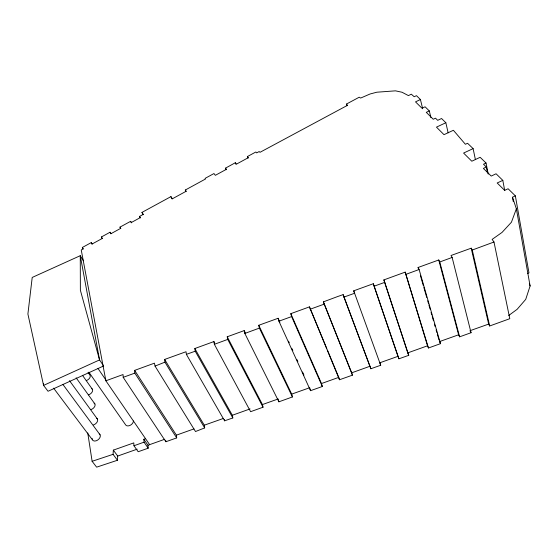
<?xml version="1.0" encoding="UTF-8"?>
<svg xmlns="http://www.w3.org/2000/svg" width="558" height="558" viewBox="0 0 558 558"><rect width="100%" height="100%" fill="white"/><g stroke="black" fill="none" stroke-linecap="round" stroke-linejoin="round"><path stroke-width="0.84" d="M87.752 432.889L92.112 461.299L96.632 467.158L117.452 460.252L117.703 456.053L113.344 450.125L133.787 442.885L133.948 445.751L138.175 451.736L148.198 448.186L147.989 445.284L143.845 439.265L145.505 438.672M117.452 460.252L113.072 454.331L113.344 450.125M527.631 273.497L528.97 272.869L515.362 195.886L512.474 197.232L516.366 208.79L530.1 285.982L525.727 299.367L517.14 309.306L508.708 315.493M516.366 208.79L511.442 222.203L502.054 232.4L492.128 239.41L493.99 242.012L509.789 318.695L489.68 325.984L488.662 324.093L471.203 248.191L451.024 255.494L452.14 257.447L471.057 332.721L459.604 336.83L458.613 334.793L438.748 259.986L418.082 267.484L418.563 269.151M226.171 169.737L225.474 168.153L235.309 162.748L236.529 164.094L248.373 157.642L247.403 156.561L255.864 151.978L256.68 152.906L259.177 151.518L259.972 152.334L347.627 105.26L346.372 104.095L359.247 97.204L360.635 98.069L370.066 93.995L376.817 92.209L395.483 90.842L402.018 92.244L408.421 95.599L411.323 94.183L414.189 96.736L416.477 95.669L420.432 99.54L422.692 108.789M186.058 191.582L185.298 190.027L205.518 178.985L205.079 178.379L213.958 173.552L215.353 175.317L226.402 169.318L225.474 168.153M164.812 439.237L149.628 444.649L105.874 380.793L81.245 249.97L83.058 248.973L82.333 247.473L91.261 242.604L91.965 244.076L102.184 238.496L101.416 236.969L110.052 232.24L110.923 233.739M143.211 214.704L141.976 212.403L170.922 196.632L172.373 198.787L186.226 191.22L185.298 190.027M110.052 232.24L110.847 233.753L120.668 228.355L119.977 227.12L130.6 221.338L131.318 222.53L140.274 217.613L139.535 216.406L143.218 214.418L141.976 212.403M487.497 172.91L486.318 166.982L483.381 168.397L491.235 176.077L496.062 173.768L502.814 180.36L504.725 190.634M488.243 174.124L486.039 163.013L483.479 164.219L486.318 166.982M420.432 99.54L415.501 101.863L421.981 108.238L425.091 106.794L429.311 110.937L430.915 117.661M448.144 132.853L445.849 122.739L436.461 127.14L444.001 134.673L453.389 130.279L465.393 144.292L467.548 143.26L473.114 148.609L475.395 159.595M473.114 148.609L463.586 153.066L471.803 161.22L480.152 157.307L486.039 163.013M502.814 180.36L497.178 182.975L504.634 190.355L508.108 188.744L515.362 195.886M429.311 110.937L426.263 112.332L433.238 119.252L435.526 118.17L437.695 120.34L441.552 118.505L445.849 122.739M164.659 359.443L204.291 425.189L204.681 427.902L195.502 431.536L155.047 366.097L164.945 362.142L164.659 359.443L186.016 351.728L186.379 354.365L224.602 420.823L232.819 417.942L232.337 415.257L194.833 348.527L213.902 341.573L214.725 343.1M213.902 341.573L214.37 344.314L250.605 411.685L263.02 407.221L227.734 339.41L227.232 336.774L244.181 330.615L245.339 332.945M244.181 330.615L244.829 333.44L278.895 401.809L292.42 396.961L259.4 328.111L258.752 325.286L278.114 318.276L278.916 321.192L310.541 390.684L322.322 386.499L291.618 316.581L290.823 313.659L309.46 306.872L339.487 379.754L352.44 375.164L323.389 301.871L337.604 296.556L343.142 294.638L370.861 368.74L380.702 365.267L379.817 362.784L397.973 356.339L398.914 358.801L408.749 355.327L383.876 279.907L405.192 272.123L428.474 347.99L440.485 343.672L419.114 269.507L418.082 267.484M471.203 248.191L472.263 250.033L493.99 242.012M232.337 415.257L250.061 408.923M263.02 407.221L262.434 404.564L278.177 398.956M214.37 344.314L227.734 339.41M406.147 274.264L419.114 269.507M352.44 375.164L351.686 372.828L370.01 366.243M105.874 380.793L123.053 374.544L123.192 377.334L165.872 441.741L176.698 437.897L134.834 373.114L134.652 370.386L154.44 363.167L155.047 366.097M438.748 259.986L439.767 261.974L452.14 257.447M244.829 333.44L259.4 328.111M278.916 321.192L291.618 316.581M370.861 368.74L343.972 297.086L354.588 293.264L353.723 290.823L373.302 283.722L398.914 358.801M310.143 309.23L324.107 304.173M374.237 286.149L384.853 282.32M123.192 377.334L134.834 373.114M186.379 354.365L195.223 351.198L194.833 348.527M176.698 437.897L176.398 435.163L193.996 428.879M290.823 313.659L321.478 383.541L338.762 377.361L339.487 379.754M383.876 279.907L407.772 352.872L427.526 345.8L428.474 347.99M133.948 445.751L144.048 442.166L143.845 439.265M147.989 445.284L149.642 444.698M204.291 425.189L223.36 418.458M458.613 334.793L439.474 341.594L440.485 343.672M488.662 324.093L469.975 330.713L471.057 332.721M258.752 325.286L291.708 394.108L309.683 387.733L310.541 390.684M117.703 456.053L137.184 449.162M92.112 461.299L113.072 454.331M53.61 388.159L92.433 439.809M62.901 384.441L100.091 434.856M69.492 380.661L97.434 419.1M76.146 377.822L94.881 403.95M82.458 375.29L92.426 389.365M88.868 372.179L125.522 424.701A4.534 3.076 -36.5 0 0 130.042 425.384A4.534 3.076 -36.5 0 0 133.404 420.997M88.066 372.479L90.054 375.318A4.213 2.637 -35.3 0 1 86.274 380.598M144.048 442.166L148.198 448.186M97.992 368.468L106.285 380.584M134.652 370.386L176.398 435.163M83.442 260.767L80.268 255.69L32.211 277.445L27.9 314.014L43.566 385.39L48.044 391.27L103.648 365.964L99.554 359.917L80.373 290.223L80.268 255.69L99.554 359.917L43.566 385.39L43.385 383.66M82.333 247.473L83.254 248.952M164.945 362.142L204.681 427.902M91.261 242.604L92.161 244.09M101.416 236.969L102.302 238.461M119.977 227.12L120.835 228.62M195.223 351.198L232.819 417.942M130.6 221.338L131.437 222.851M139.535 216.406L140.365 217.927M227.232 336.774L262.434 404.564M170.922 196.632L172.094 198.962M278.114 318.276L279.907 322.217M288.521 341.161L289.232 342.745M291.743 348.269L292.824 350.633M296.765 359.317L297.846 361.689M302.506 371.949L303.943 375.102M235.309 162.748L235.992 164.338M247.403 156.561L248.066 158.158M309.46 306.872L326.779 348.527M327.441 350.131L338.762 377.361M323.389 301.871L351.686 372.828M407.772 352.872L408.749 355.327M353.723 290.823L380.702 365.267M373.302 283.722L397.973 356.339M343.142 294.638L343.972 297.086M529.34 283.61L530.1 285.982M346.372 104.095L346.888 105.741M405.192 272.123L427.526 345.8M420.488 275.812L423.369 285.801M423.85 287.468L426.737 297.463M427.7 300.79L428.418 303.287M428.9 304.954L430.099 309.118M431.062 312.452L431.78 314.949M432.262 316.616L433.461 320.773M434.424 324.107L435.142 326.604M436.105 329.938L436.83 332.435M437.312 334.103L438.993 339.927M321.478 383.541L322.322 386.499M439.767 261.974L459.604 336.83M278.358 399.668L278.895 401.809M291.708 394.108L292.42 396.961M472.263 250.033L489.68 325.984M512.474 197.232L513.241 201.508M224.372 419.497L224.602 420.823M165.74 440.346L165.872 441.741M91.665 388.612A4.297 2.727 -35.9 0 1 92.258 391.772A4.297 2.727 -35.9 0 1 88.582 394.813M94.1 403.162A4.387 2.832 -36.6 0 1 94.721 406.447A4.387 2.832 -36.6 0 1 90.975 409.565M96.639 418.277A4.485 2.936 -37.4 0 1 97.28 421.688A4.485 2.936 -37.4 0 1 93.465 424.903M99.275 433.991A4.583 3.048 -38.3 0 1 97.629 440.109A4.583 3.048 -38.3 0 1 92.209 438.553"/></g></svg>
